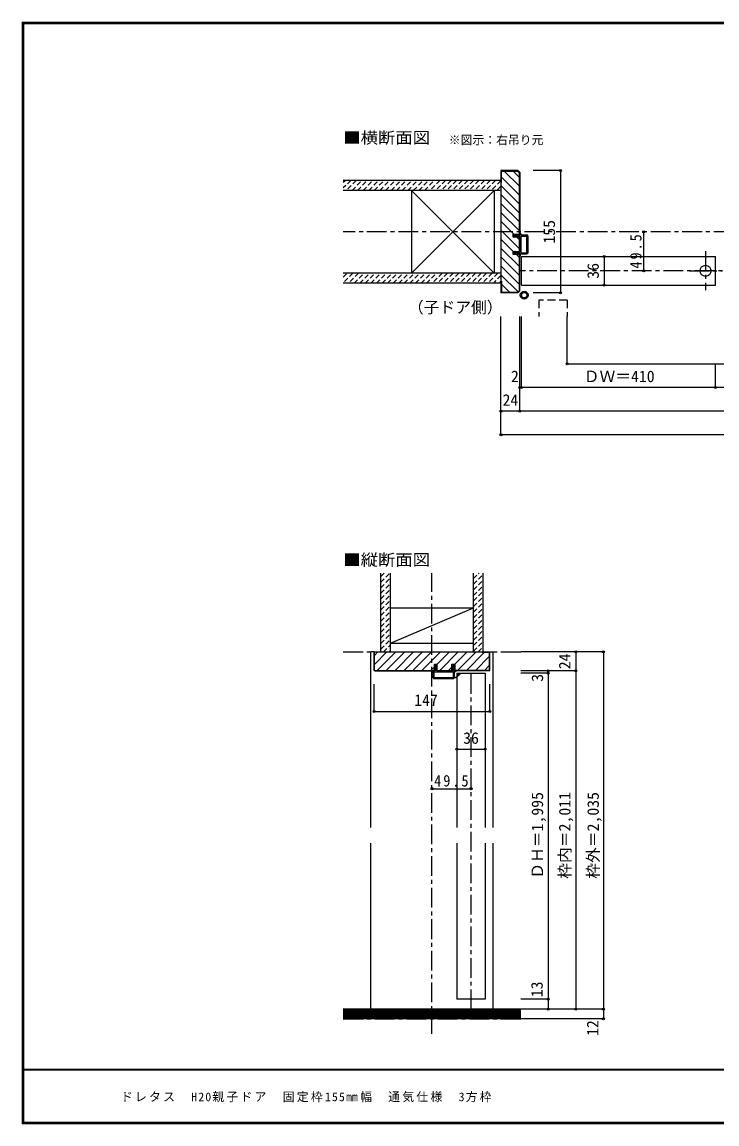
# Model space of a CAD drawing. Units: millimetres at full size, sheet at 1:5. Extents: x -973 to 977, y -718 to 696.
# Drawn here: x -973 to -92, y -701 to 696 of the extents above; entities that cross this region are included whole.
import ezdxf
from ezdxf.enums import TextEntityAlignment as Align

# ---------------------------------------------------------------- set-up
doc = ezdxf.new("R2010")
doc.units = ezdxf.units.MM
doc.header["$LTSCALE"] = 5
doc.header["$PDMODE"] = 32
doc.header["$PDSIZE"] = 2.5
for name, pattern in [('CHAIN1', [8, 5, -1, 1, -1]), ('DASHED1', [1.8, 1.2, -0.6]), ('DASHED2', [3, 2, -1])]:
    doc.linetypes.add(name, pattern=pattern)
for name, color, linetype in [('0-0_補助線', 7, 'Continuous'), ('0-1_通り芯', 4, 'CHAIN1'), ('0-2_柱', 3, 'Continuous'), ('0-3_仕上げ', 2, 'Continuous'), ('0-4_枠', 3, 'Continuous'), ('0-6_扉', 6, 'Continuous'), ('0-7_金物', 7, 'Continuous'), ('0-A_文字', 3, 'Continuous'), ('0-B_寸法', 7, 'Continuous'), ('0-C_ハッチ', 4, 'DASHED1'), ('F-1_枠', 6, 'Continuous'), ('F-A_文字', 7, 'Continuous')]:
    doc.layers.add(name, color=color, linetype=linetype)
doc.styles.add('ＭＳ ゴシック', font='')
doc.styles.get('ＭＳ ゴシック').set_extended_font_data('MS Gothic')

# ---------------------------------------------------------------- blocks, each defined once
blk = doc.blocks.new('01')
at = {"layer": '0-0_補助線'}
for p, q in [((-14.5, 0.346), (-14.5, -0.449)), ((-14.3, 0.346), (-14.3, -0.449)), ((-12.045, -0.049), (-14.178, 0.444)), ((-12, 0.146), (-14.133, 0.639)), ((-11.475, 5.146), (-12.298, 4.504)), ((-12.175, 4.146), (-11.475, 4.146)), ((-12.045, -0.049), (-11.993, 0.145)), ((-11.475, 0.146), (-12, 0.146)), ((-11.475, 7.146), (-11.475, 5.146)), ((-11.475, 4.146), (-11.475, 0.146)), ((-10.68, 7.55), (-9.257, 6.508)), ((-9.375, 6.146), (-10.075, 6.146)), ((-10.075, 3.146), (-10.075, 6.146)), ((-10.075, 3.146), (-9.252, 2.504)), ((-9.375, 2.146), (-10.075, 2.146)), ((-10.075, 0.146), (-10.075, 2.146)), ((-10.075, 0.146), (10.075, 0.146)), ((10.075, 3.146), (9.252, 2.504)), ((10.68, 7.55), (9.257, 6.508)), ((9.375, 6.146), (10.075, 6.146)), ((9.375, 2.146), (10.075, 2.146)), ((10.075, 3.146), (10.075, 6.146)), ((10.075, 0.146), (10.075, 2.146)), ((11.475, 7.146), (11.475, 5.146)), ((11.475, 5.146), (12.298, 4.504)), ((12.175, 4.146), (11.475, 4.146)), ((11.475, 4.146), (11.475, 0.146)), ((11.475, 0.146), (12, 0.146)), ((12.045, -0.049), (11.993, 0.145)), ((12, 0.146), (14.133, 0.639)), ((12.045, -0.049), (14.178, 0.444)), ((14.3, 0.346), (14.3, -0.449)), ((14.5, 0.346), (14.5, -0.449)), ((-14.265, -0.741), (-12.235, -1.196)), ((-14.222, -0.546), (-12.191, -1.001)), ((-12, -1.488), (-12, -8.854)), ((-11.8, -1.488), (-11.8, -8.854)), ((-11, -9.654), (11, -9.654)), ((11, -9.854), (-11, -9.854)), ((-10.6, -1.554), (-10.6, -8.154)), ((-10.3, -1.254), (10.3, -1.254)), ((-10.3, -8.454), (10.3, -8.454)), ((10.6, -1.554), (10.6, -8.154)), ((11.8, -1.488), (11.8, -8.854)), ((12, -1.488), (12, -8.854)), ((14.222, -0.546), (12.191, -1.001)), ((14.265, -0.741), (12.235, -1.196))]:
    blk.add_line(p, q, dxfattribs=at)
for centre, radius, start, end in [((-14.2, 0.346), 0.3, 77.00048, 180), ((-14.2, 0.346), 0.1, 77.00048, 180), ((-12.175, 4.346), 0.2, 127.96957, 270), ((-10.975, 7.146), 0.5, 53.78053, 180), ((-9.375, 6.346), 0.2, 270, 53.78053), ((-9.375, 2.346), 0.2, 270, 52.03043), ((9.375, 6.346), 0.2, 126.21947, 270), ((9.375, 2.346), 0.2, 127.96957, 270), ((10.975, 7.146), 0.5, 0, 126.21947), ((12.175, 4.346), 0.2, 270, 52.03043), ((14.2, 0.346), 0.3, 0, 102.99952), ((14.2, 0.346), 0.1, 0, 102.99952), ((-14.2, -0.449), 0.3, 180, 257.3929), ((-14.2, -0.449), 0.1, 180, 257.3929), ((-12.3, -1.488), 0.3, 0, 76.0718), ((-12.3, -1.488), 0.5, 0, 76.0718), ((-11, -8.854), 1, 180, 270), ((-11, -8.854), 0.8, 180, 270), ((-10.3, -1.554), 0.3, 90, 180), ((-10.3, -8.154), 0.3, 180, 270), ((10.3, -1.554), 0.3, 0, 90), ((10.3, -8.154), 0.3, 270, 0), ((11, -8.854), 1, 270, 0), ((11, -8.854), 0.8, 270, 0), ((12.3, -1.488), 0.5, 103.9282, 180), ((12.3, -1.488), 0.3, 103.9282, 180), ((14.2, -0.449), 0.1, 282.6071, 0), ((14.2, -0.449), 0.3, 282.6071, 0)]:
    blk.add_arc(centre, radius, start, end, dxfattribs=at)
blk = doc.blocks.new('2')
at = {"layer": '0-0_補助線'}
for p, q in [((-9.846, -9.622), (-9.846, 15.078)), ((-8.846, 16.078), (0.354, 16.078)), ((-8.846, 15.878), (0.637, 15.878)), ((-8.446, 14.378), (-8.446, -8.922)), ((-8.146, 14.678), (-1.546, 14.678)), ((-1.246, 14.378), (-1.246, -8.922)), ((0.154, 11.653), (2.154, 11.653)), ((0.154, 11.653), (0.154, -8.497)), ((2.154, 10.953), (2.154, 11.653)), ((3.154, 11.653), (2.512, 10.83)), ((3.154, 11.653), (6.154, 11.653)), ((4.154, 13.753), (4.154, 13.053)), ((5.154, 13.053), (4.512, 13.876)), ((7.154, 13.053), (5.154, 13.053)), ((6.154, 10.953), (6.154, 11.653)), ((7.558, 12.258), (6.516, 10.835)), ((-1.48, -10.622), (-8.846, -10.622)), ((-1.546, -9.222), (-8.146, -9.222)), ((-1.189, -10.85), (-0.732, -12.694)), ((0.354, -12.922), (-0.441, -12.922)), ((0.154, -8.497), (2.154, -8.497)), ((4.154, -9.897), (0.154, -9.897)), ((0.154, -9.897), (0.154, -10.622)), ((0.154, -10.622), (0.645, -12.548)), ((2.154, -7.797), (2.154, -8.497)), ((3.154, -8.497), (2.512, -7.674)), ((3.154, -8.497), (6.154, -8.497)), ((4.154, -10.597), (4.154, -9.897)), ((5.154, -9.897), (4.512, -10.72)), ((7.154, -9.897), (5.154, -9.897)), ((6.154, -7.797), (6.154, -8.497)), ((7.558, -9.101), (6.516, -7.679))]:
    blk.add_line(p, q, dxfattribs=at)
for points in [[(-9.646, 15.078), (-9.646, -9.622), (-9.846, -9.622)], [(4.154, 13.053), (0.154, 13.053), (0.649, 15.723)]]:
    blk.add_lwpolyline(points, dxfattribs=at)
for centre, radius, start, end in [((-8.846, 15.078), 1, 90, 180), ((-8.846, 15.078), 0.8, 90, 180), ((-8.146, 14.378), 0.3, 90, 180), ((-1.546, 14.378), 0.3, 0, 90), ((0.354, 15.778), 0.3, 349.49875, 90), ((2.354, 10.953), 0.2, 180, 322.03043), ((4.354, 13.753), 0.2, 37.96957, 180), ((6.354, 10.953), 0.2, 180, 323.78053), ((7.154, 12.553), 0.5, 323.78053, 90), ((-8.846, -9.622), 1, 180, 270), ((-2.846, -10.72), 6, 179.06153, 259.29815), ((-8.146, -8.922), 0.3, 180, 270), ((-2.846, -10.72), 5.3, 178.93757, 259.29815), ((-1.546, -8.922), 0.3, 270, 0), ((-1.48, -10.922), 0.3, 13.9282, 90), ((-0.441, -12.622), 0.3, 193.9282, 270), ((0.354, -12.622), 0.3, 270, 14.29438), ((2.354, -7.797), 0.2, 37.96957, 180), ((4.354, -10.597), 0.2, 180, 322.03043), ((6.354, -7.797), 0.2, 36.21947, 180), ((7.154, -9.397), 0.5, 270, 36.21947), ((-3.896, -16.272), 0.35, 259.29815, 79.29815)]:
    blk.add_arc(centre, radius, start, end, dxfattribs=at)
blk.add_point((-3.896, -16.622), dxfattribs=at)

msp = doc.modelspace()

# ---------------------------------------------------------------- linework, layer by layer
at = {"layer": '0-1_通り芯'}
for p, q in [((569.153, 430), (-565.847, 430)), ((345.153, 380.5), (-341.847, 380.5)), ((-453.347, -586.401), (-453.347, -2.5)), ((-565.847, -102.5), (-340.847, -102.5)), ((-403.847, -555.5), (-403.847, -126.5)), ((-565.847, -567.5), (-340.847, -567.5))]:
    msp.add_line(p, q, dxfattribs=at)
at = {"layer": '0-1_通り芯', "color": 7}
for p, q in [((-106.384, 405.296), (-106.384, 356.063)), ((-126.919, 380.5), (-85.133, 380.5))]:
    msp.add_line(p, q, dxfattribs=at)
at = {"layer": '0-1_通り芯', "color": 7, "linetype": 'Continuous'}
msp.add_circle((-106.384, 380.5), 7, dxfattribs=at)
at = {"layer": '0-2_柱'}
for p, q in [((-479.347, 482.5), (-479.347, 377.5)), ((-374.347, 482.5), (-374.347, 377.5)), ((-505.847, -46.5), (-400.847, -46.5)), ((-505.847, -91.5), (-400.847, -91.5))]:
    msp.add_line(p, q, dxfattribs=at)
at = {"layer": '0-2_柱', "color": 7}
for p, q in [((-374.347, 377.5), (-479.347, 482.5)), ((-479.347, 377.5), (-374.347, 482.5)), ((-505.847, -91.5), (-400.847, -46.5))]:
    msp.add_line(p, q, dxfattribs=at)
at = {"layer": '0-3_仕上げ'}
for p, q in [((-365.847, 495), (-565.847, 495)), ((-365.847, 482.5), (-565.847, 482.5)), ((-365.847, 377.5), (-565.847, 377.5)), ((-365.847, 365), (-565.847, 365)), ((-518.347, -102.5), (-518.347, -2.5)), ((-505.847, -102.5), (-505.847, -2.5)), ((-400.847, -102.5), (-400.847, -2.5)), ((-388.347, -102.5), (-388.347, -2.5)), ((-340.847, -555.5), (-565.847, -555.5)), ((-340.847, -567.5), (-565.847, -567.5))]:
    msp.add_line(p, q, dxfattribs=at)
at = {"layer": '0-3_仕上げ', "color": 7}
for p, q in [((-340.847, -557), (-565.847, -557)), ((-340.847, -558.5), (-565.847, -558.5)), ((-340.847, -560), (-565.847, -560)), ((-340.847, -561.5), (-565.847, -561.5)), ((-340.847, -563), (-565.847, -563)), ((-340.847, -564.5), (-565.847, -564.5)), ((-340.847, -566), (-565.847, -566))]:
    msp.add_line(p, q, dxfattribs=at)
at = {"layer": '0-4_枠'}
for p, q in [((-365.847, 507.5), (-365.847, 352.5)), ((-344.675, 507.5), (-365.847, 507.5)), ((-344.883, 507), (-342.347, 504.464)), ((-344.675, 507.5), (-341.847, 504.672)), ((-342.347, 427), (-342.347, 504.464)), ((-341.847, 504.672), (-341.847, 427)), ((-365.347, 492.5), (-365.847, 492.5)), ((-341.847, 423.3), (-350.347, 423.3)), ((-342.347, 404.7), (-342.347, 423.3)), ((-341.847, 404.7), (-341.847, 423.3)), ((-350.347, 401), (-350.347, 404.7)), ((-341.847, 404.7), (-350.347, 404.7)), ((-341.847, 401), (-350.347, 401)), ((-342.347, 355.536), (-342.347, 401)), ((-341.847, 355.328), (-341.847, 401)), ((-365.347, 367.5), (-365.847, 367.5)), ((-365.347, 367.5), (-365.347, 353)), ((-344.675, 352.5), (-365.847, 352.5)), ((-344.882, 353), (-365.347, 353)), ((-344.882, 353), (-342.347, 355.536)), ((-344.675, 352.5), (-341.847, 355.328)), ((-526.847, -102.5), (-379.847, -102.5)), ((-526.347, -125.586), (-526.347, -103)), ((-516.847, -103), (-526.347, -103)), ((-516.847, -102.5), (-516.847, -103)), ((-389.847, -103), (-389.847, -102.5)), ((-389.847, -103), (-380.347, -103)), ((-380.347, -125.586), (-380.347, -103)), ((-525.933, -126), (-526.347, -125.586)), ((-450.347, -118), (-446.647, -118)), ((-450.347, -126.5), (-450.347, -118)), ((-446.647, -126.5), (-446.647, -118)), ((-428.047, -126.5), (-428.047, -118)), ((-380.761, -126), (-380.347, -125.586)), ((-526.14, -126.5), (-450.347, -126.5)), ((-525.933, -126), (-450.347, -126)), ((-446.647, -126), (-428.047, -126)), ((-446.647, -126.5), (-428.047, -126.5)), ((-380.761, -126), (-424.347, -126)), ((-380.554, -126.5), (-424.347, -126.5))]:
    msp.add_line(p, q, dxfattribs=at)
at = {"layer": '0-4_枠', "color": 4}
for p, q in [((-526.847, -102.5), (-530.847, -102.5)), ((-530.847, -325), (-530.847, -102.5)), ((-379.847, -102.5), (-375.847, -102.5)), ((-375.847, -325), (-375.847, -102.5)), ((-530.847, -555.5), (-530.847, -345)), ((-375.847, -555.5), (-375.847, -345))]:
    msp.add_line(p, q, dxfattribs=at)
at = {"layer": '0-4_枠'}
for points in [[(-365.347, 492.5), (-365.347, 507), (-344.883, 507)], [(-350.347, 423.3), (-350.347, 427), (-341.847, 427)], [(-526.14, -126.5), (-526.847, -125.793), (-526.847, -102.5)], [(-380.554, -126.5), (-379.847, -125.793), (-379.847, -102.5)], [(-428.047, -118), (-424.347, -118), (-424.347, -126.5)]]:
    msp.add_lwpolyline(points, dxfattribs=at)
at = {"layer": '0-6_扉'}
for p, q in [((-93.884, 362.5), (-93.884, 398.5)), ((-339.847, 362.5), (-93.884, 362.5)), ((-421.847, -129.5), (-385.847, -129.5)), ((-421.847, -129.5), (-421.847, -325)), ((-385.847, -129.5), (-385.847, -325)), ((-421.847, -345), (-421.847, -542.5)), ((-385.847, -345), (-385.847, -542.5)), ((-385.847, -542.5), (-421.847, -542.5))]:
    msp.add_line(p, q, dxfattribs=at)
at = {"layer": '0-6_扉', "linetype": 'DASHED2'}
msp.add_line((-281.852, 343.224), (-281.852, 322.5), dxfattribs=at)
at = {"layer": '0-6_扉'}
msp.add_lwpolyline([(-339.847, 362.5), (-339.847, 398.5), (-93.884, 398.5)], dxfattribs=at)
at = {"layer": '0-6_扉', "linetype": 'DASHED2'}
msp.add_lwpolyline([(-281.852, 343.224), (-317.852, 343.224), (-317.852, 322.5)], dxfattribs=at)
at = {"layer": '0-7_金物'}
for radius in [5, 3.5]:
    msp.add_circle((-336.383, 349.672), radius, dxfattribs=at)
at = {"layer": '0-B_寸法', "color": 4}
for p, q in [((-290.425, 507.5), (-324.947, 507.5)), ((-184.837, 380.5), (-184.837, 430)), ((-234.837, 398.5), (-234.837, 362.5)), ((-365.847, 172.5), (-365.847, 322.5)), ((-341.847, 202.5), (-341.847, 322.5)), ((-339.847, 232.5), (-339.847, 322.5)), ((-281.852, 262.5), (-281.852, 322.5)), ((-281.852, 262.5), (285.158, 262.5)), ((-93.884, 232.5), (-93.884, 262.5)), ((345.153, 232.5), (-341.847, 232.5)), ((369.153, 202.5), (-365.847, 202.5)), ((369.153, 172.5), (-365.847, 172.5)), ((-235.99, -102.5), (-340.847, -102.5)), ((-270.847, -102.5), (-270.847, -555.5)), ((-235.99, -102.5), (-235.99, -567.5)), ((-270.847, -126.5), (-340.847, -126.5)), ((-305.847, -129.5), (-340.847, -129.5)), ((-305.847, -126.5), (-305.847, -555.5)), ((-526.847, -177.922), (-526.847, -143.4)), ((-421.847, -225.882), (-385.847, -225.882)), ((-453.347, -275.882), (-403.847, -275.882)), ((-305.847, -542.5), (-340.847, -542.5)), ((-235.99, -555.5), (-340.847, -555.5)), ((-235.99, -567.5), (-340.847, -567.5))]:
    msp.add_line(p, q, dxfattribs=at)
for points in [[(-290.425, 507.5), (-290.425, 352.5), (-324.947, 352.5)], [(-526.847, -177.922), (-379.847, -177.922), (-379.847, -143.4)]]:
    msp.add_lwpolyline(points, dxfattribs=at)
at = {"layer": '0-B_寸法'}
for p in [(-290.425, 507.5), (-184.837, 430), (-234.837, 398.5), (-184.837, 380.5), (-234.837, 362.5), (-290.425, 352.5), (-281.852, 262.5), (-341.847, 232.5), (-339.847, 232.5), (-93.884, 232.5), (-365.847, 202.5), (-341.847, 202.5), (-365.847, 172.5), (-270.847, -102.5), (-235.99, -102.5), (-305.847, -126.5), (-270.847, -126.5), (-305.847, -129.5), (-526.847, -177.922), (-379.847, -177.922), (-421.847, -225.882), (-385.847, -225.882), (-453.347, -275.882), (-403.847, -275.882), (-305.847, -542.5), (-305.847, -555.5), (-270.847, -555.5), (-235.99, -555.5), (-235.99, -567.5)]:
    msp.add_point(p, dxfattribs=at)
at = {"layer": '0-C_ハッチ', "linetype": 'Continuous'}
for p, q in [((-361.68, 507), (-342.347, 487.666)), ((-350.367, 507), (-342.347, 498.98)), ((-365.347, 499.353), (-342.347, 476.353)), ((-365.847, 488.539), (-342.347, 465.039)), ((-365.847, 477.225), (-342.347, 453.725)), ((-365.847, 465.912), (-342.347, 442.412)), ((-365.847, 454.598), (-342.347, 431.098)), ((-365.847, 443.284), (-349.563, 427)), ((-365.847, 431.97), (-342.347, 408.47)), ((-365.847, 420.657), (-349.89, 404.7)), ((-345.863, 423.3), (-342.347, 419.784)), ((-365.847, 409.343), (-342.347, 385.843)), ((-365.847, 398.029), (-342.347, 374.529)), ((-346.19, 401), (-342.347, 397.157)), ((-365.847, 386.716), (-342.347, 363.216)), ((-365.847, 375.402), (-344.164, 353.719)), ((-365.347, 363.588), (-354.759, 353)), ((-526.347, -118.306), (-510.541, -102.5)), ((-526.347, -106.992), (-522.355, -103)), ((-522.727, -126), (-499.227, -102.5)), ((-511.414, -126), (-487.914, -102.5)), ((-500.1, -126), (-476.6, -102.5)), ((-488.786, -126), (-465.286, -102.5)), ((-477.472, -126), (-453.972, -102.5)), ((-466.159, -126), (-442.659, -102.5)), ((-446.845, -118), (-431.345, -102.5)), ((-443.531, -126), (-420.031, -102.5)), ((-424.347, -118.13), (-408.717, -102.5)), ((-420.904, -126), (-397.404, -102.5)), ((-409.59, -126), (-386.59, -103)), ((-398.276, -126), (-380.347, -108.071)), ((-454.845, -126), (-450.347, -121.502)), ((-432.217, -126), (-428.047, -121.83)), ((-386.963, -126), (-380.347, -119.385))]:
    msp.add_line(p, q, dxfattribs=at)
at = {"layer": '0-C_ハッチ'}
for p, q in [((-565.847, 492.668), (-563.515, 495)), ((-556.444, 495), (-565.847, 485.597)), ((-549.373, 495), (-561.873, 482.5)), ((-554.802, 482.5), (-542.302, 495)), ((-547.731, 482.5), (-535.231, 495)), ((-540.66, 482.5), (-528.16, 495)), ((-533.589, 482.5), (-521.089, 495)), ((-526.518, 482.5), (-514.018, 495)), ((-519.447, 482.5), (-506.947, 495)), ((-512.376, 482.5), (-499.876, 495)), ((-505.305, 482.5), (-492.805, 495)), ((-498.234, 482.5), (-485.734, 495)), ((-491.162, 482.5), (-478.662, 495)), ((-484.091, 482.5), (-471.591, 495)), ((-477.02, 482.5), (-464.52, 495)), ((-469.949, 482.5), (-457.449, 495)), ((-462.878, 482.5), (-450.378, 495)), ((-443.307, 495), (-455.807, 482.5)), ((-436.236, 495), (-448.736, 482.5)), ((-429.165, 495), (-441.665, 482.5)), ((-422.094, 495), (-434.594, 482.5)), ((-415.023, 495), (-427.523, 482.5)), ((-407.952, 495), (-420.452, 482.5)), ((-400.881, 495), (-413.381, 482.5)), ((-393.81, 495), (-406.31, 482.5)), ((-386.739, 495), (-399.239, 482.5)), ((-379.668, 495), (-392.168, 482.5)), ((-372.596, 495), (-385.096, 482.5)), ((-365.847, 494.678), (-378.025, 482.5)), ((-365.847, 487.607), (-370.954, 482.5)), ((-565.847, 372.46), (-560.807, 377.5)), ((-553.736, 377.5), (-565.847, 365.389)), ((-546.665, 377.5), (-559.165, 365)), ((-552.094, 365), (-539.594, 377.5)), ((-545.023, 365), (-532.523, 377.5)), ((-537.952, 365), (-525.452, 377.5)), ((-530.881, 365), (-518.381, 377.5)), ((-523.81, 365), (-511.31, 377.5)), ((-516.739, 365), (-504.239, 377.5)), ((-509.668, 365), (-497.168, 377.5)), ((-502.596, 365), (-490.096, 377.5)), ((-495.525, 365), (-483.025, 377.5)), ((-488.454, 365), (-475.954, 377.5)), ((-481.383, 365), (-468.883, 377.5)), ((-474.312, 365), (-461.812, 377.5)), ((-467.241, 365), (-454.741, 377.5)), ((-460.17, 365), (-447.67, 377.5)), ((-440.599, 377.5), (-453.099, 365)), ((-433.528, 377.5), (-446.028, 365)), ((-426.457, 377.5), (-438.957, 365)), ((-419.386, 377.5), (-431.886, 365)), ((-412.315, 377.5), (-424.815, 365)), ((-405.244, 377.5), (-417.744, 365)), ((-398.173, 377.5), (-410.673, 365)), ((-391.101, 377.5), (-403.601, 365)), ((-384.03, 377.5), (-396.53, 365)), ((-376.959, 377.5), (-389.459, 365)), ((-369.888, 377.5), (-382.388, 365)), ((-365.847, 374.47), (-375.317, 365)), ((-365.847, 367.399), (-368.246, 365)), ((-518.347, -14.04), (-506.807, -2.5)), ((-518.347, -6.969), (-513.878, -2.5)), ((-518.347, -21.111), (-505.847, -8.611)), ((-400.847, -9.677), (-393.67, -2.5)), ((-400.847, -2.606), (-400.741, -2.5)), ((-400.847, -16.748), (-388.347, -4.248)), ((-400.847, -23.819), (-388.347, -11.319)), ((-518.347, -28.182), (-505.847, -15.682)), ((-518.347, -35.253), (-505.847, -22.753)), ((-400.847, -30.89), (-388.347, -18.39)), ((-400.847, -37.961), (-388.347, -25.461)), ((-518.347, -42.324), (-505.847, -29.824)), ((-518.347, -49.395), (-505.847, -36.895)), ((-400.847, -45.032), (-388.347, -32.532)), ((-400.847, -52.103), (-388.347, -39.603)), ((-518.347, -56.466), (-505.847, -43.966)), ((-518.347, -63.537), (-505.847, -51.037)), ((-400.847, -59.174), (-388.347, -46.674)), ((-400.847, -66.246), (-388.347, -53.746)), ((-518.347, -70.608), (-505.847, -58.108)), ((-518.347, -77.679), (-505.847, -65.179)), ((-400.847, -73.317), (-388.347, -60.817)), ((-400.847, -80.388), (-388.347, -67.888)), ((-518.347, -84.751), (-505.847, -72.251)), ((-518.347, -91.822), (-505.847, -79.322)), ((-400.847, -87.459), (-388.347, -74.959)), ((-400.847, -94.53), (-388.347, -82.03)), ((-518.347, -98.893), (-505.847, -86.393)), ((-514.811, -102.428), (-505.847, -93.464)), ((-400.847, -101.601), (-388.347, -89.101)), ((-394.675, -102.5), (-388.347, -96.172)), ((-507.812, -102.5), (-505.847, -100.535))]:
    msp.add_line(p, q, dxfattribs=at)
at = {"layer": 'F-1_枠'}
for p, q in [((-973.347, 695.833), (-973.347, -700.833)), ((-973.347, 695.833), (976.653, 695.833)), ((-973.347, 695), (976.653, 695)), ((-973.347, 694.167), (976.653, 694.167)), ((-972.514, 695.833), (-972.514, -700.833)), ((-971.68, 695.833), (-971.68, -700.833)), ((976.653, -631.667), (-973.347, -631.667)), ((976.653, -632.5), (-973.347, -632.5)), ((976.653, -699.167), (-973.347, -699.167)), ((976.653, -700), (-973.347, -700)), ((976.653, -700.833), (-973.347, -700.833))]:
    msp.add_line(p, q, dxfattribs=at)

# ---------------------------------------------------------------- block references
at = {"layer": '0-7_金物', "rotation": 90}
for name, p in [('01', (-341.701, 414)), ('2', (-435.769, -126.654))]:
    msp.add_blockref(name, p, dxfattribs=at)

# ---------------------------------------------------------------- texts
at = {"layer": '0-A_文字', "color": 7, "style": 'ＭＳ ゴシック', "width": 1.1}
for s, p in [('■横断面図', (-565.847, 537.5)), ('■縦断面図', (-565.847, 2.5))]:
    msp.add_text(s, height=14.66, dxfattribs=at).set_placement(p, align=Align.BOTTOM_LEFT)
at = {"layer": '0-A_文字', "color": 7, "style": 'ＭＳ ゴシック'}
for s, height, p in [('※図示：右吊り元', 11, (-432.092, 537.5)), ('（子ドア側）', 14.66, (-483.847, 322.5))]:
    msp.add_text(s, height=height, dxfattribs=at).set_placement(p, align=Align.BOTTOM_LEFT)
at = {"layer": '0-B_寸法', "style": 'ＭＳ ゴシック'}
for s, p in [('155', (-292.925, 415)), ('36', (-237.337, 370.5)), ('24', (-273.347, -124.5)), ('3', (-308.01, -140.385)), ('ＤＨ＝1,995', (-308.027, -390)), ('枠内＝2,011', (-273.347, -390)), ('枠外＝2,035', (-237.333, -390)), ('13', (-308.556, -540.215)), ('12', (-237.906, -589.26))]:
    msp.add_text(s, height=14.66, rotation=90, dxfattribs=at).set_placement(p, align=Align.BOTTOM_LEFT)
for s, p in [('2', (-353.169, 235)), ('ＤＷ＝410', (-260.865, 235)), ('24', (-363.847, 205)), ('147', (-475.847, -175.422)), ('36', (-413.847, -223.382))]:
    msp.add_text(s, height=14.66, dxfattribs=at).set_placement(p, align=Align.BOTTOM_LEFT)
at = {"layer": '0-B_寸法', "insert": (-187.337, 383.375), "char_height": 14.66, "attachment_point": 7, "rotation": 90, "style": 'ＭＳ ゴシック'}
msp.add_mtext('\\T1.28;\\W0.9;49.5', dxfattribs=at)
at = {"layer": '0-B_寸法', "insert": (-450.472, -273.382), "char_height": 14.66, "attachment_point": 7, "style": 'ＭＳ ゴシック'}
msp.add_mtext('\\T1.28;\\W0.9;49.5', dxfattribs=at)
at = {"layer": 'F-A_文字', "insert": (-847.938, -673.333), "char_height": 11, "attachment_point": 7, "style": 'ＭＳ ゴシック'}
msp.add_mtext('\\T1.19;ドレタス\u3000H20親子ドア\u3000固定枠155㎜幅\u3000通気仕様\u30003方枠', dxfattribs=at)

doc.saveas('drawing.dxf')
